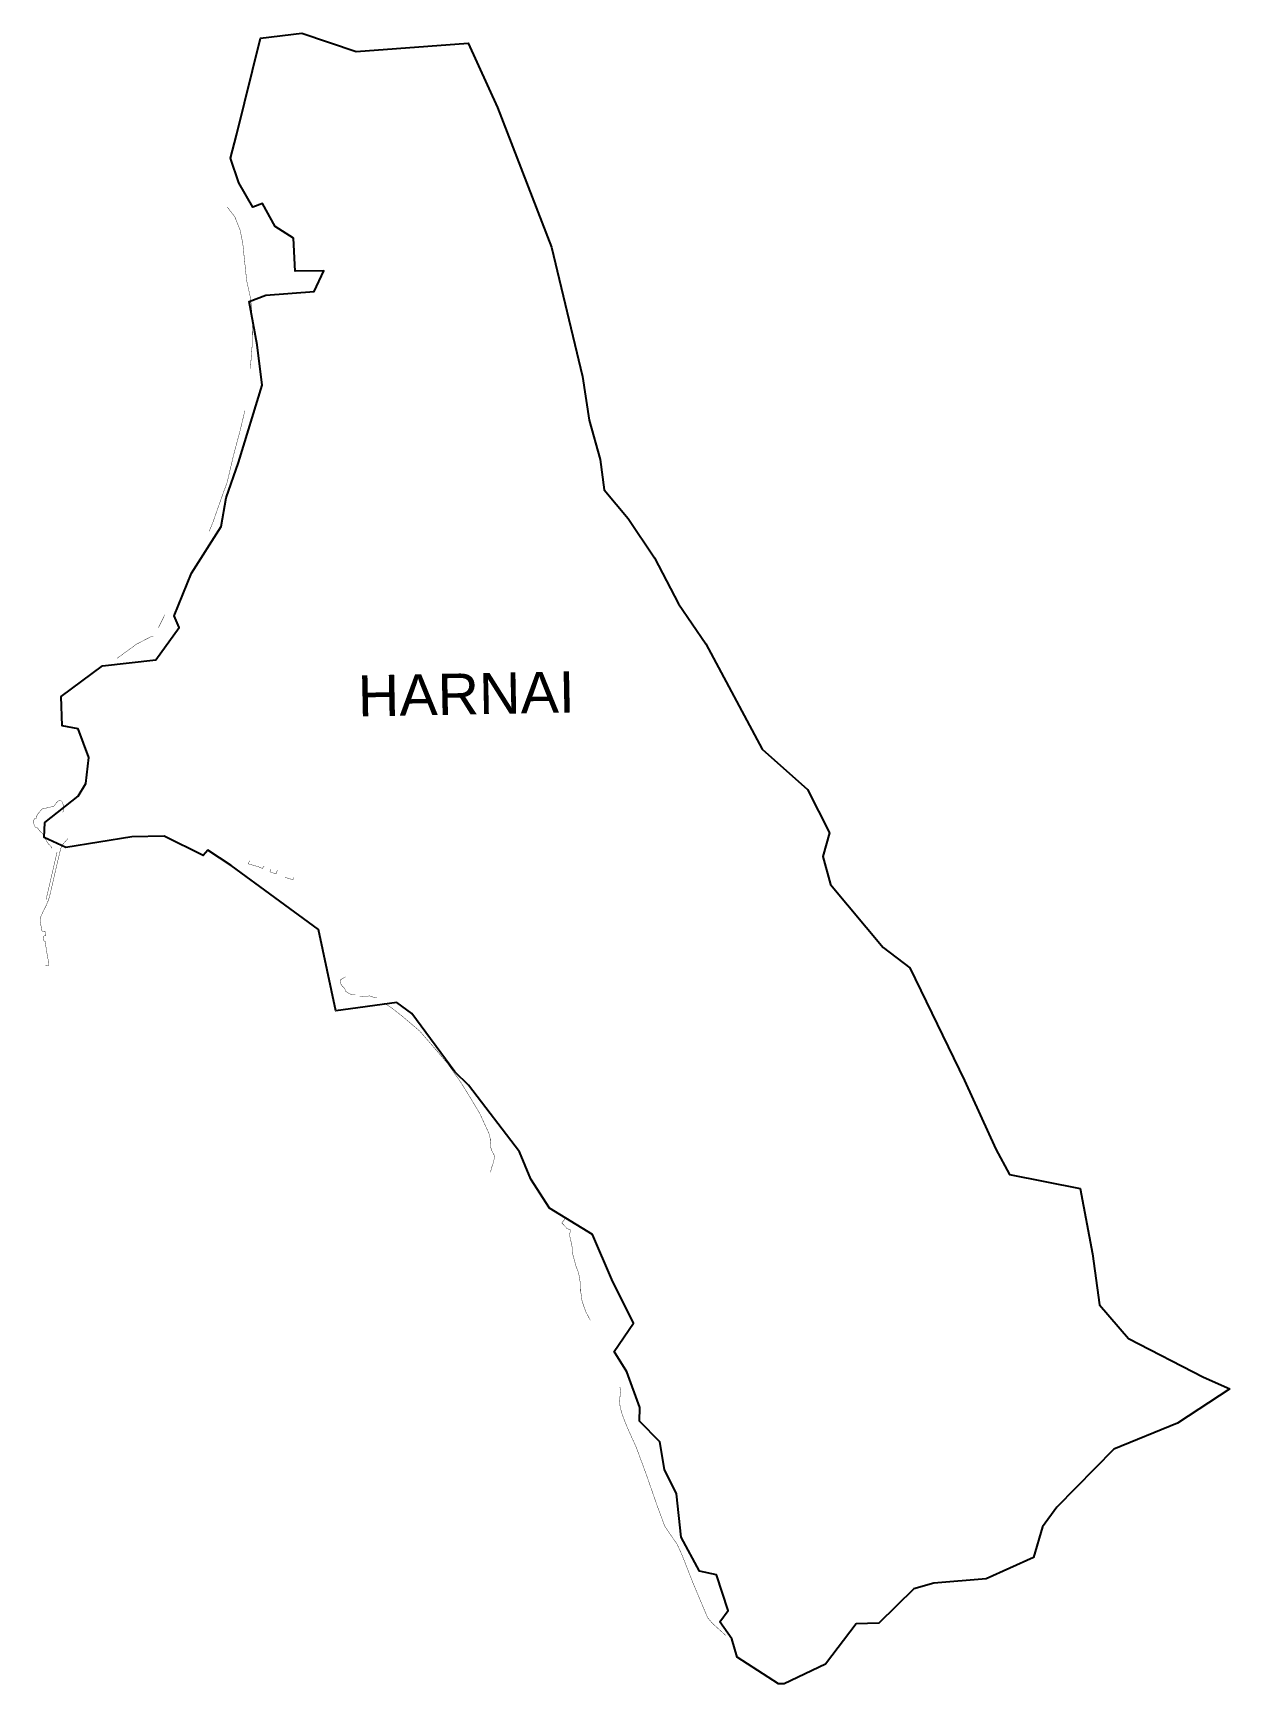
# Model space of a CAD drawing. Header units: metres. Extents: x 297476 to 300643, y 1968189 to 1972555.
import ezdxf

# ---------------------------------------------------------------- set-up
doc = ezdxf.new("R2010")
doc.units = ezdxf.units.M
for name, color, linetype in [('SEAWALL', 170, 'Continuous'), ('village', 3, 'Continuous'), ('VILLAGE NAME', 250, 'Continuous')]:
    doc.layers.add(name, color=color, linetype=linetype)
doc.styles.get("Standard").update_dxf_attribs({"font": 'simplex.shx'})

msp = doc.modelspace()

# ---------------------------------------------------------------- linework, layer by layer
at = {"layer": 'SEAWALL', "color": 30, "const_width": 1, "flags": 128}
for points in [[(297990, 1972094.6), (297994.4, 1972088.7), (298010, 1972068.5), (298023.8, 1972033.6), (298031, 1971997.9), (298034.5, 1971963.2), (298041.2, 1971900), (298051.1, 1971855.2), (298054, 1971828.6), (298056.5, 1971787), (298055.8, 1971730.5), (298051.1, 1971669.1), (298051, 1971667.6)], [(298036.7, 1971556.2), (298034.9, 1971549.6), (298023.1, 1971500.4), (298006.7, 1971439.5), (297989.8, 1971367.4), (297979.2, 1971338.5), (297951.5, 1971259.9), (297942.1, 1971237.2)], [(297824.7, 1971016.5), (297807.7, 1970982.3)], [(297794.4, 1970959.7), (297790.5, 1970959.7), (297749.8, 1970938.6), (297698.2, 1970901.1)], [(297526.3, 1970398.4), (297522.5, 1970405.3), (297517.5, 1970409.6), (297512.5, 1970416.3), (297506.3, 1970429.7), (297500.8, 1970438.6), (297496.5, 1970441.7), (297492.6, 1970446), (297488.3, 1970452.3), (297482.2, 1970454.1), (297478.9, 1970460.7), (297476.5, 1970471), (297481.1, 1970477.8), (297484.1, 1970477.9), (297484.5, 1970481.8), (297487.8, 1970487.9), (297493.2, 1970495.1), (297496.7, 1970499.1), (297498.8, 1970502.4), (297530.8, 1970509.9), (297538.4, 1970520), (297545.7, 1970526.3), (297548.3, 1970526.5), (297553.7, 1970520.9), (297557.2, 1970509.2), (297555, 1970493.6)], [(297508.4, 1970087.9), (297518, 1970089.1), (297517.3, 1970098.9), (297516.7, 1970104.8), (297515.3, 1970106.2), (297507.7, 1970153.3), (297506.1, 1970153.2), (297505, 1970154), (297504, 1970158.1), (297502.8, 1970164.3), (297505.3, 1970167.2), (297510.1, 1970168.1), (297507.5, 1970179.5), (297502.6, 1970178.4), (297499.5, 1970180.6), (297495, 1970204.6), (297495, 1970209.6), (297495.4, 1970213.9), (297497.1, 1970219.6), (297503.5, 1970233.3), (297510.9, 1970247.9), (297515.9, 1970259.8), (297519.4, 1970270.1), (297527.4, 1970304.2), (297535.8, 1970341), (297544.9, 1970380), (297548.8, 1970396.5), (297552.5, 1970406.4), (297556.8, 1970411.4), (297568.3, 1970424.5)], [(297539.6, 1970388.8), (297521.9, 1970312.2), (297510.5, 1970263.1)], [(298048.8, 1970366.4), (298045.6, 1970357.7), (298072.5, 1970350), (298082.7, 1970345.5), (298087.3, 1970352.1)], [(298105.1, 1970343.1), (298102.8, 1970336.4), (298119.5, 1970331), (298122.2, 1970340.9)], [(298142.7, 1970321.8), (298163.6, 1970315.8), (298164.7, 1970321.1)], [(298302, 1970058.6), (298288.9, 1970050.8), (298290.1, 1970041.3), (298291.7, 1970037.4), (298294.4, 1970033.8), (298298.7, 1970030.1), (298300.8, 1970027.3), (298302.1, 1970023.3), (298303.1, 1970020.7), (298307.5, 1970017.3), (298313.6, 1970013.8), (298322.1, 1970012), (298328.4, 1970011.9)], [(298339.8, 1970006.4), (298352.4, 1970008.1), (298363.7, 1970008.1), (298364.9, 1970009.1), (298371.4, 1970006.4), (298385.9, 1970003)], [(298404.4, 1969989.5), (298421.7, 1969978.9), (298453.3, 1969954.4), (298499.6, 1969914.9), (298536, 1969872.9), (298571.5, 1969831.1), (298608.5, 1969778.9), (298644.7, 1969719.7), (298658.3, 1969696.7), (298682.1, 1969644.9), (298685.8, 1969629.9), (298685.7, 1969621.1), (298686.4, 1969609.4), (298689.9, 1969598.8), (298695.5, 1969588.2), (298696.9, 1969581), (298692.7, 1969564.1), (298688.2, 1969551.7), (298686.7, 1969541.8), (298686.8, 1969541.4)], [(298884.5, 1969420.1), (298874.9, 1969408.1), (298889.1, 1969393), (298890.7, 1969392.3), (298892.8, 1969391.8), (298897.3, 1969390.6), (298896.9, 1969383.4), (298895.1, 1969377), (298901.1, 1969350.4), (298902.3, 1969343.2), (298902.4, 1969331.2), (298904.5, 1969322.6), (298912.9, 1969292.3), (298919.6, 1969275.1), (298924.6, 1969244.1), (298924.8, 1969227.8), (298928.4, 1969202.3), (298933.4, 1969186.6), (298938.6, 1969172.8), (298950.6, 1969150.2)], [(299028.2, 1968974.3), (299028.8, 1968973.5), (299030.3, 1968965.1), (299027.9, 1968937.7), (299029.1, 1968921.9), (299033.3, 1968905.8), (299041.8, 1968882.6), (299052.2, 1968858), (299071.8, 1968814.8), (299079.8, 1968793.3), (299099.9, 1968738.7), (299122.2, 1968674.5), (299126.6, 1968661.7), (299147.3, 1968606.1), (299162.7, 1968583.1), (299179.2, 1968559.9), (299191.8, 1968532.8), (299222.3, 1968455.2), (299249, 1968391.6), (299260.7, 1968364.2), (299273.1, 1968349.3), (299300.7, 1968324.3), (299308.2, 1968317.3)]]:
    msp.add_lwpolyline(points, dxfattribs=at)
at = {"layer": 'village', "color": 3, "true_color": 0x00ff00}
msp.add_polyline3d([(300642.6, 1968968.9, 0), (300503.9, 1968878.5, 0), (300335.6, 1968809.8, 0), (300184.4, 1968656.4, 0), (300146.8, 1968604.8, 0), (300122.9, 1968523.5, 0), (299997.8, 1968467.3, 0), (299859, 1968455.7, 0), (299805.9, 1968440.3, 0), (299713.9, 1968349.8, 0), (299653.5, 1968347.7, 0), (299572.2, 1968241.4, 0), (299463.3, 1968189.2, 0), (299447.8, 1968188.8, 0), (299339.2, 1968260, 0), (299325, 1968308.4, 0), (299293.3, 1968353.5, 0), (299315, 1968383.1, 0), (299284.2, 1968477.7, 0), (299239, 1968487.2, 0), (299190.4, 1968577.2, 0), (299178.6, 1968691.4, 0), (299146.5, 1968755.6, 0), (299133.8, 1968829.5, 0), (299080.4, 1968883.6, 0), (299080.9, 1968920.3, 0), (299047.2, 1969014.1, 0), (299013.4, 1969068.2, 0), (299065, 1969143.2, 0), (299007.4, 1969258.7, 0), (298955.8, 1969377.8, 0), (298842.5, 1969447.4, 0), (298792.9, 1969523.7, 0), (298763, 1969596, 0), (298628.2, 1969772.4, 0), (298592.3, 1969807.3, 0), (298478, 1969962, 0), (298438.2, 1969990.7, 0), (298277.3, 1969969.3, 0), (298230.9, 1970184.2, 0), (298000.4, 1970352.9, 0), (297938.1, 1970393.9, 0), (297926.4, 1970379.7, 0), (297822.6, 1970430.7, 0), (297737.4, 1970429, 0), (297563.1, 1970400.6, 0), (297505.1, 1970427.1, 0), (297507.2, 1970467.3, 0), (297595.3, 1970536.6, 0), (297615.5, 1970570.1, 0), (297623.8, 1970639, 0), (297595.6, 1970714.3, 0), (297552.7, 1970722.9, 0), (297550.3, 1970799.9, 0), (297659.7, 1970881.4, 0), (297800.9, 1970897.3, 0), (297862.2, 1970982.3, 0), (297849.4, 1971013.9, 0), (297895.6, 1971126.8, 0), (297973.8, 1971249.7, 0), (297986.8, 1971325.5, 0), (298019.5, 1971419.3, 0), (298081.8, 1971624, 0), (298069.1, 1971729.9, 0), (298047.4, 1971845.2, 0), (298091.5, 1971861.6, 0), (298220.1, 1971871.6, 0), (298245.1, 1971925.9, 0), (298169.9, 1971924.7, 0), (298165.5, 1972012.4, 0), (298117, 1972042.8, 0), (298082.9, 1972103.7, 0), (298057.6, 1972094.6, 0), (298020.2, 1972158.4, 0), (297998.5, 1972223.6, 0), (298014.1, 1972284.6, 0), (298077.7, 1972541.6, 0), (298187.3, 1972554.8, 0), (298331, 1972506.4, 0), (298627.5, 1972528.3, 0), (298704.4, 1972357.7, 0), (298847.3, 1971988.9, 0), (298929.5, 1971646.2, 0), (298947.4, 1971531.2, 0), (298976.4, 1971426.6, 0), (298987.3, 1971347.1, 0), (299050.5, 1971270.6, 0), (299120.3, 1971166.9, 0), (299184, 1971045.1, 0), (299255.7, 1970939.6, 0), (299405, 1970660.8, 0), (299524.5, 1970554, 0), (299583.3, 1970439.7, 0), (299565.2, 1970377, 0), (299585.7, 1970302.7, 0), (299725.5, 1970136.1, 0), (299795.4, 1970083, 0), (299940.2, 1969785.1, 0), (300023.1, 1969602.8, 0), (300059.5, 1969536.1, 0), (300246.1, 1969499.1, 0), (300279.1, 1969326.5, 0), (300297.2, 1969191.5, 0), (300373.8, 1969102.3, 0), (300572.2, 1968999.9, 0)], close=True, dxfattribs=at)

# ---------------------------------------------------------------- texts
at = {"layer": 'VILLAGE NAME', "insert": (298334.1, 1970855.9), "char_height": 108.748, "attachment_point": 1, "rotation": 1.1028}
msp.add_mtext_dynamic_manual_height_columns('{\\fArial|b0|i0|c0|p34;HARNAI}', width=1571.314, gutter_width=543.7, heights=[0], dxfattribs=at)

doc.saveas('drawing.dxf')
